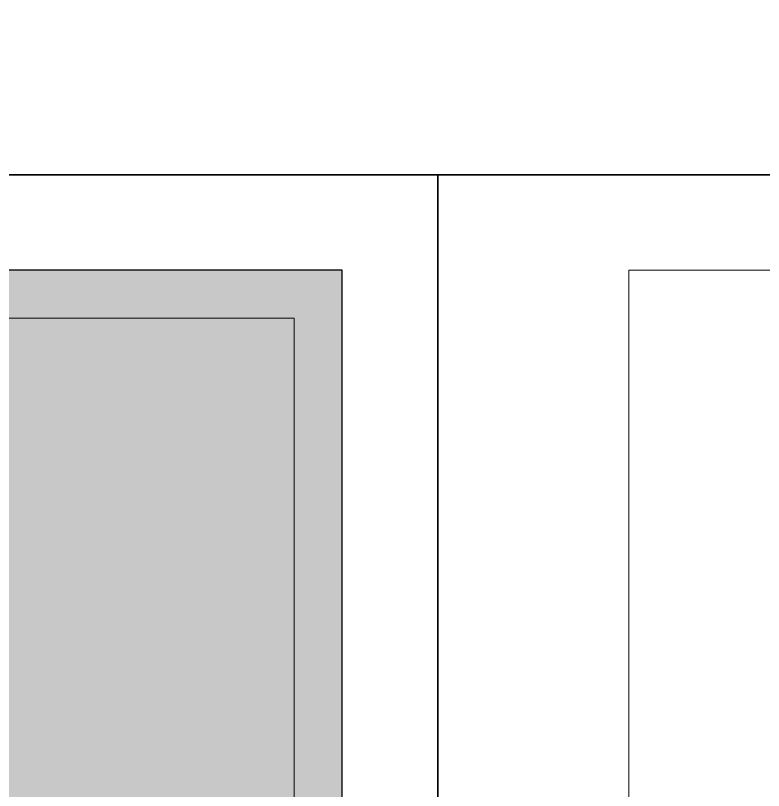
# Model space of a CAD drawing. Header units: centimetres. Extents: x -292707 to 138715, y -53922 to 66277.
# Drawn here: x 14505.8 to 14681.9, y -11817.2 to -11634.7 of the extents above; entities that cross this region are included whole.
import ezdxf

# ---------------------------------------------------------------- set-up
doc = ezdxf.new("R2010")
doc.units = ezdxf.units.CM
doc.layers.add('A-ALINE-1', color=91, linetype='Continuous')
doc.layers.add('A-TEXT', color=254, linetype='Continuous')
doc.layers.add('A-FILL-1', color=250, linetype='Continuous', lineweight=0, true_color=0x333333)
doc.layers.add('A-SWING AREA', color=7, linetype='Continuous', lineweight=0, true_color=0xf7f7f7, transparency=0.2)

# ---------------------------------------------------------------- blocks, each defined once
blk = doc.blocks.new('jhgkjhkjhkjh')
at = {"layer": 'A-SWING AREA', "transparency": 33554457}
h = blk.add_hatch(color=256, dxfattribs=at)
h.dxf.hatch_style = 1
h.paths.add_polyline_path([(-933.611, 931.53), (-881.611, 931.53), (-881.611, 1218.53), (-933.611, 1218.53)])
at = {"layer": 'A-ALINE-1', "ltscale": 0.25}
blk.add_lwpolyline([(-933.611, 931.53), (-881.611, 931.53), (-881.611, 1218.53), (-933.611, 1218.53)], close=True, dxfattribs=at)
at = {"layer": 'A-FILL-1', "ltscale": 0.25}
blk.add_lwpolyline([(-1286.611, 931.53), (-933.611, 931.53), (-933.611, 1218.53), (-1286.611, 1218.53)], close=True, dxfattribs=at)
at = {"layer": 'A-FILL-1'}
blk.add_lwpolyline([(-931.111, 934.03), (-884.111, 934.03), (-884.111, 1216.03), (-931.111, 1216.03)], close=True, dxfattribs=at)
at = {"layer": 'Defpoints'}
blk.add_lwpolyline([(-1296.611, 926.53), (-876.611, 926.53), (-876.611, 1223.53), (-1296.611, 1223.53)], close=True, dxfattribs=at)

msp = doc.modelspace()

# ---------------------------------------------------------------- block references
at = {"layer": 'A-TEXT'}
for p, xscale, yscale, zscale in [((32164.4, -25570.16), 15, 15, 15), ((18549.98, -17178.1), 4.5, 4.5, 4.5), ((20439.98, -17178.1), 4.5, 4.5, 4.5)]:
    msp.add_blockref('jhgkjhkjhkjh', p, dxfattribs=dict(at, xscale=xscale, yscale=yscale, zscale=zscale))

doc.saveas('drawing.dxf')
